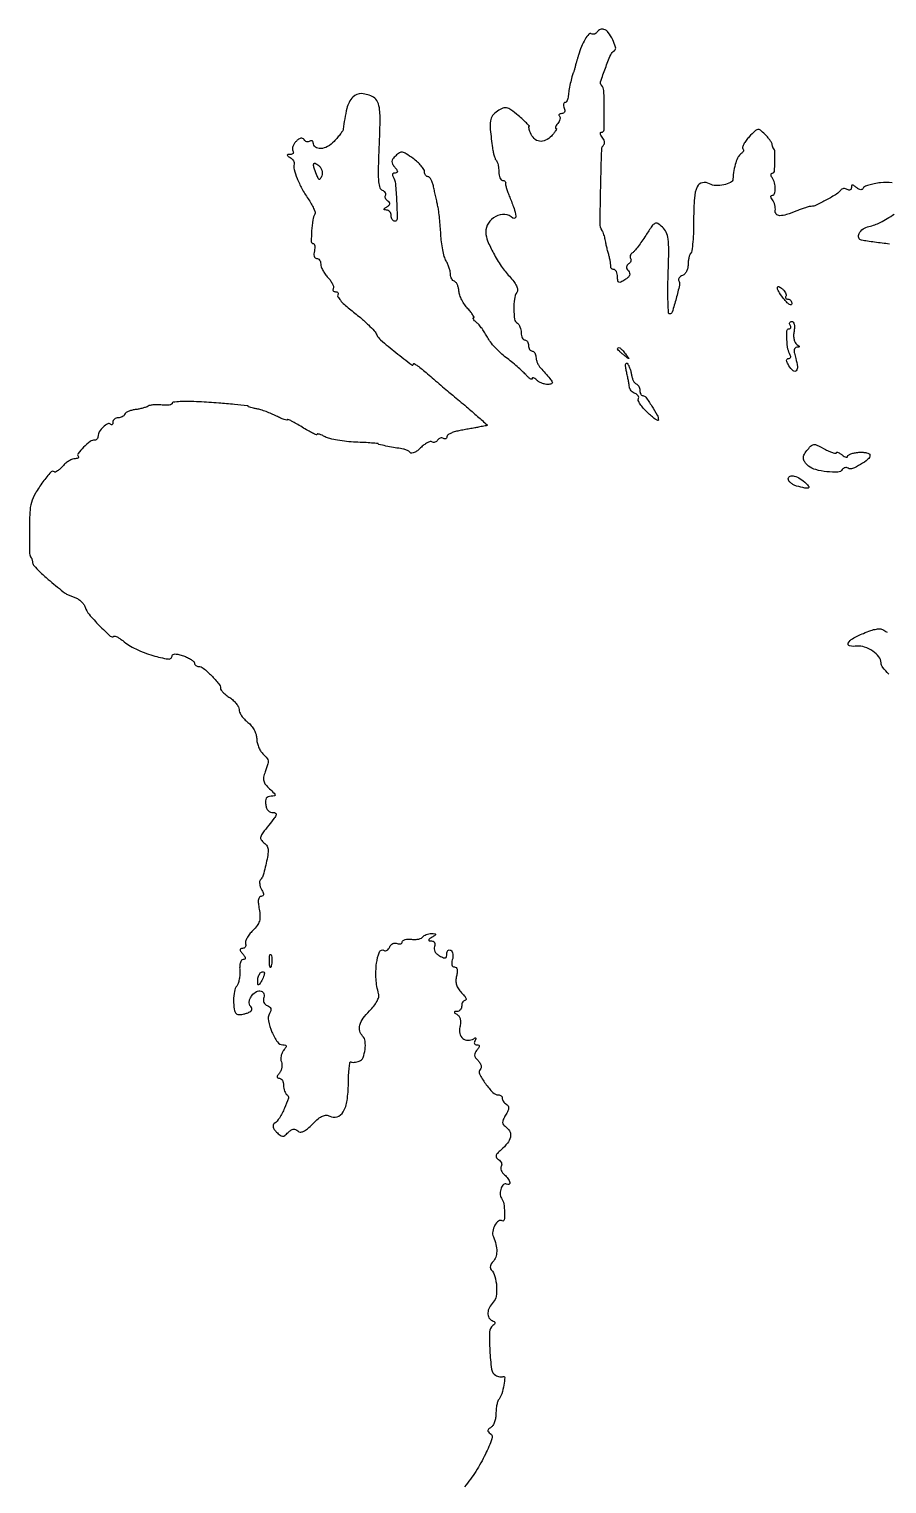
# Model space of a CAD drawing. Extents: x 0 to 508, y 1 to 785.
# Drawn here: x 34.4 to 265.6, y 392.6 to 784.8 of the extents above; entities that cross this region are included whole.
import ezdxf

# ---------------------------------------------------------------- set-up
doc = ezdxf.new("R2010")
doc.units = 0

msp = doc.modelspace()

# ---------------------------------------------------------------- linework, layer by layer
for points in [[(266.99065, 743.348519, 0.058422), (263.869238, 743.360592, 0.019717), (262.170396, 743.099888, 0.027596), (260.68146, 742.724649, 0.026736), (259.534113, 742.298651, 0.207792), (259.152754, 741.890986, -0.172912), (258.905462, 741.588139, -0.164355), (258.516523, 741.50206, -0.102242), (257.999868, 741.668565, -0.044324), (257.402754, 742.080707, 0.020499), (256.694887, 742.620768, 0.157037), (256.300482, 742.742432, 0.327901), (256.074555, 742.572094, 0.072895), (256, 742.063428, -0.108465), (255.913022, 741.667195, -0.182035), (255.673408, 741.430865, -0.161603), (255.312997, 741.395456, -0.082958), (254.888197, 741.569098, 0.080294), (254.415335, 741.765314, 0.085656), (253.915515, 741.796439, 0.092735), (253.466685, 741.660719, 0.116457), (253.138197, 741.378115, -0.096293), (252.014172, 740.330287, -0.014102), (249.312482, 738.746832, -0.013244), (246.524131, 737.311285, -0.112714), (245.160808, 737, 0.062137), (244.591557, 736.928983, 0.012482), (243.606005, 736.652834, 0.013008), (242.468441, 736.270586, 0.011824), (241.3151, 735.818157, -0.02078), (238.50941, 734.775126, -0.081929), (236.693222, 734.499009, -0.211789), (235.759042, 734.927475, -0.224939), (235.480867, 735.891778, 0.061449), (235.508414, 736.599146, 0.041726), (235.374111, 737.394772, 0.041844), (235.110553, 738.153649, 0.063563), (234.74913, 738.75, -0.036329), (234.393036, 739.271405, -0.124543), (234.281027, 739.662761, -0.252768), (234.400988, 739.902338, -0.154055), (234.710436, 740, 0.323471), (235.316476, 740.43789, 0.083547), (235.510929, 741.701426, 0.064504), (235.278555, 743.317185, 0.070594), (234.643643, 744.767581, -0.051522), (234.414994, 745.24017, -0.111928), (234.365111, 745.637977, -0.18641), (234.495147, 745.896027, -0.185958), (234.765039, 746, 0.388527), (235.244839, 746.439117, 0.01487), (235.39915, 749.062631, 0.018678), (235.377266, 751.686888, 0.165266), (234.960929, 752.75, -0.079724), (234.871403, 752.89877, -0.019699), (234.775242, 753.167857, -0.019654), (234.688356, 753.488623, -0.018553), (234.625, 753.821429, 0.101851), (234.466495, 754.250301, 0.019601), (233.998863, 754.939419, 0.020134), (233.379129, 755.712606, 0.017367), (232.669001, 756.473856, 0.029514), (231.487376, 757.52365, 0.212128), (230.765799, 757.707374, 0.15145), (230.005732, 757.321901, 0.013289), (228.47819, 755.759905, 0.025445), (227.621984, 754.736733, 0.039759), (227.005992, 753.768115, 0.047007), (226.676172, 752.972568, 0.277961), (226.780229, 752.553104, -0.160512), (226.936828, 752.242583, -0.128939), (226.896399, 751.868581, -0.099065), (226.654446, 751.484053, -0.064617), (226.246293, 751.152218, 0.136645), (225.494826, 750.338447, 0.04108), (224.84505, 748.766168, 0.035855), (224.348388, 746.719812, 0.025244), (224.07431, 744.366577, -0.269209), (223.447413, 743.433156, -0.063348), (221.595368, 742.805192, -0.059788), (219.440553, 742.630403, -0.118477), (217.799699, 743.092218, 0.180238), (215.84689, 743.394469, 0.239836), (214.465423, 742.291277, 0.089259), (213.697632, 739.260424, 0.017517), (213.5, 733.620909, -0.008268), (213.445549, 730.328075, -0.012062), (213.279687, 727.43118, -0.007616), (213.047855, 725.037403, -0.169802), (212.75, 724.417911, 0.105673), (212.460825, 723.97071, 0.03182), (212.220313, 723.192709, 0.030323), (212.055258, 722.262313, 0.028745), (212, 721.301949, -0.058547), (211.888734, 720.354988, -0.05921), (211.561062, 719.46343, -0.065182), (211.077562, 718.757707, -0.118942), (210.505744, 718.36383, 0.04957), (209.96565, 718.092555, 0.078928), (209.578519, 717.751606, 0.111161), (209.3993, 717.398616, 0.203221), (209.447551, 717.084864, -0.192849), (209.670208, 715.807341, -0.013222), (208.798716, 712.165907, -0.01085), (207.741515, 708.531147, -0.327523), (207.017642, 708, -0.398915), (206.72949, 708.273404, -0.004488), (206.602656, 711.184791, -0.010652), (206.556249, 714.684618, -0.006385), (206.642783, 718.841843, 0.004721), (206.795632, 725.172412, 0.034682), (206.630415, 728.193326, 0.077322), (206.105797, 730.029426, 0.100988), (205.073753, 731.433255, 0.045899), (203.845267, 732.355251, 0.260794), (203.058172, 732.388229, 0.126637), (202.259448, 731.687294, 0.008871), (200.61077, 729.175472, -0.010527), (199.564753, 727.593275, -0.012676), (198.513704, 726.153414, -0.011378), (197.576016, 724.990676, -0.079116), (197.024208, 724.514961, 0.080097), (196.660754, 724.20039, 0.09135), (196.434279, 723.800514, 0.10075), (196.378176, 723.378944, 0.121862), (196.5, 723, -0.122785), (196.621187, 722.620669, -0.100767), (196.56336, 722.198027, -0.091049), (196.334308, 721.796521, -0.079465), (195.967754, 721.480071, 0.093396), (195.567779, 721.114985, 0.153344), (195.416046, 720.686587, 0.12747), (195.525951, 720.18925, 0.055472), (195.900601, 719.619769, -0.103039), (196.227586, 719.002834, -0.165664), (196.200289, 718.414017, -0.11891), (195.787481, 717.825113, -0.041138), (194.949159, 717.200322, -0.020336), (193.842923, 716.570481, -0.219034), (193.3411, 716.547553, -0.272764), (193.065078, 716.908672, -0.030022), (193, 717.991526, 0.047818), (192.926319, 718.760198, 0.067812), (192.70625, 719.410011, 0.087986), (192.381897, 719.847953, 0.191749), (192, 720, -0.075823), (191.630234, 720.056398, -0.107546), (191.341936, 720.220312, -0.128198), (191.180359, 720.464505, -0.137064), (191.164038, 720.75, 0.082394), (191.186388, 721.188634, 0.013569), (191.067079, 722.03134, 0.014599), (190.868947, 723.024162, 0.012434), (190.603614, 724.058817, -0.005972), (190.310285, 725.144153, -0.005173), (190.028014, 726.289329, -0.005211), (189.793852, 727.332067, -0.015141), (189.661456, 728.058817, 0.026033), (189.533498, 728.683711, 0.018385), (189.327986, 729.370402, 0.018616), (189.082216, 730.013988, 0.036779), (188.831942, 730.5, -0.140578), (188.307338, 732.397458, -0.002949), (188.459981, 742.25404, -0.002351), (188.721024, 752.258427, -0.190922), (189.327285, 753.660619, 0.172478), (189.494219, 754.011737, 0.082136), (189.462966, 754.517684, 0.066362), (189.246499, 755.096062, 0.05056), (188.868879, 755.657991, -0.040484), (188.507098, 756.173642, -0.102071), (188.360315, 756.605785, -0.211487), (188.443415, 756.881408, -0.218672), (188.701612, 757, 0.406404), (189.357549, 757.638629, 0.007404), (189.421094, 762.964701, 0.009656), (189.304671, 768.21056, 0.188148), (188.665158, 769.668175, -0.2823), (188.440381, 770.606515, -0.009909), (189.721279, 774.286179, -0.013581), (191.144415, 777.829056, -0.140905), (192.133313, 779.029455, 0.323369), (192.457349, 779.935263, 0.043491), (191.684084, 781.935489, 0.044371), (190.50865, 783.876535, 0.156062), (189.341641, 784.723818, 0.093538), (188.849314, 784.789095, 0.076789), (188.329457, 784.679385, 0.076018), (187.862217, 784.41618, 0.088346), (187.522542, 784.036475, -0.08596), (187.199528, 783.671932, -0.093876), (186.781893, 783.450767, -0.100311), (186.335579, 783.406047, -0.11386), (185.929029, 783.543862, 0.36966), (185.241257, 783.436686, 0.042125), (184.248679, 782.057593, 0.037933), (183.249237, 780.059558, 0.029126), (182.458794, 777.75, -0.003069), (182.36149, 777.408601, -0.001785), (182.240731, 777, -0.001784), (182.116808, 776.591448, -0.003014), (182.00965, 776.25, 0.007861), (181.901027, 775.891764, 0.003718), (181.771655, 775.426562, 0.003684), (181.643452, 774.937643, 0.005198), (181.536965, 774.5, -0.009304), (181.43123, 774.080476, -0.008192), (181.30566, 773.646875, -0.008258), (181.179526, 773.259501, -0.024479), (181.075803, 773, 0.043197), (180.700285, 771.947998, 0.010078), (180.261024, 770.124316, 0.010924), (179.885596, 768.217087, 0.024365), (179.70305, 766.75, -0.040781), (179.597281, 766.080065, -0.057698), (179.388508, 765.514063, -0.073374), (179.1156, 765.127823, -0.205102), (178.817099, 765, 0.240695), (178.577739, 764.877688, 0.127534), (178.453438, 764.559375, 0.078856), (178.47224, 764.074944, 0.042583), (178.638374, 763.5, -0.07271), (178.769945, 762.915043, -0.128612), (178.682075, 762.431445, -0.158048), (178.389338, 762.116623, -0.127746), (177.940322, 762, 0.051431), (177.496526, 761.954229, 0.154481), (177.234088, 761.806715, 0.259457), (177.180393, 761.591462, 0.131282), (177.324657, 761.342009, -0.171918), (177.492554, 760.989854, -0.082297), (177.462194, 760.483088, -0.066538), (177.246292, 759.904134, -0.050768), (176.868879, 759.342009, 0.027746), (176.487151, 758.826351, 0.06425), (176.276566, 758.394215, 0.143176), (176.265325, 758.118196, 0.344504), (176.41651, 758, -0.504934), (176.52825, 757.848542, -0.06126), (176.329022, 757.404704, -0.034984), (175.868609, 756.751848, -0.016466), (175.189902, 755.973461, -0.093449), (173.606032, 754.807894, -0.150455), (171.962253, 754.560492, -0.158653), (170.52519, 755.279596, -0.106839), (169.51277, 756.827319, -0.017392), (169.289377, 757.476069, -0.028677), (169.151849, 758.039258, -0.028552), (169.097315, 758.47298, -0.342218), (169.185451, 758.604199, 0.556356), (169.214948, 758.727135, 0.005643), (168.447788, 759.485419, 0.010991), (167.463447, 760.395672, 0.006206), (166.23255, 761.457775, 0.014471), (164.22252, 763.052082, 0.105787), (163.112222, 763.562412, 0.157517), (162.09587, 763.468214, 0.043817), (160.668406, 762.702301, 0.083227), (159.331409, 761.466438, 0.13117), (158.729614, 760.034143, 0.060652), (158.693624, 757.750533, 0.007323), (159.296997, 752.7484, 0.018709), (159.488582, 751.646217, 0.021355), (159.755699, 750.609719, 0.021099), (160.054229, 749.757988, 0.101873), (160.334933, 749.331733, -0.11253), (160.591797, 748.923194, -0.029732), (160.804637, 748.176613, -0.028619), (160.951052, 747.275359, -0.025963), (161, 746.333333, 0.040942), (161.073276, 745.439952, 0.060377), (161.29375, 744.685417, 0.079389), (161.617456, 744.172906, 0.215499), (162, 744, -0.075785), (162.369958, 743.943601, -0.1072), (162.658815, 743.779688, -0.127727), (162.821248, 743.535501, -0.137095), (162.838518, 743.25, 0.110338), (162.842015, 742.79691, 0.013769), (163.091742, 741.839062, 0.015675), (163.460369, 740.703644, 0.0124), (163.927318, 739.5, -0.014004), (165.093989, 736.463863, -0.047624), (165.604883, 734.408986, -0.27375), (165.351209, 733.78459, -0.375229), (164.776591, 733.823409, 0.178528), (162.650646, 734.803727, 0.141693), (160.156042, 734.290815, 0.13146), (158.187697, 732.472803, 0.147903), (157.502437, 729.996613, 0.09171), (157.984746, 727.695446, 0.025616), (159.560761, 724.354128, 0.026364), (161.636686, 720.927339, 0.038513), (163.839086, 718.172259, -0.024814), (165.027608, 716.766175, -0.05459), (165.753974, 715.562758, -0.079338), (166.034494, 714.570943, -0.172294), (165.861038, 713.809396, 0.108155), (165.205353, 712.01153, 0.037758), (165.042717, 709.246839, 0.034583), (165.270667, 706.598496, 0.218957), (166, 705.5, -0.111412), (166.383556, 705.123976, -0.050262), (166.70625, 704.49335, -0.046318), (166.925923, 703.729296, -0.046881), (167, 702.940983, 0.049547), (167.073784, 702.198222, 0.069539), (167.29375, 701.570164, 0.089706), (167.618213, 701.147465, 0.186414), (168, 701, -0.148195), (168.381354, 700.884432, -0.098894), (168.70625, 700.559375, -0.082425), (168.925306, 700.073457, -0.064853), (169, 699.5, 0.064853), (169.074694, 698.926543, 0.082425), (169.29375, 698.440625, 0.098894), (169.618646, 698.115568, 0.148195), (170, 698, -0.154765), (170.381386, 697.879052, -0.09778), (170.70625, 697.538393, -0.080164), (170.925485, 697.02945, -0.061768), (171, 696.428571, 0.063907), (171.090217, 695.725606, 0.03593), (171.367188, 694.909301, 0.035229), (171.771452, 694.112203, 0.047846), (172.25, 693.463275, -0.003619), (174.777621, 690.603361, -0.074452), (175.394371, 689.636745, -0.431257), (175.202243, 689.175931, -0.090613), (174.239427, 689, -0.055354), (173.447203, 689.087975, -0.038728), (172.587832, 689.3525, -0.039128), (171.793604, 689.740319, -0.063319), (171.2, 690.2, 0.033874), (170.738352, 690.603003, 0.09238), (170.3525, 690.796928, 0.225665), (170.110037, 690.757199, 0.245906), (170, 690.54699, -0.435911), (169.843122, 690.40124, -0.12267), (169.485938, 690.518668, -0.049335), (168.922908, 690.955943, -0.020403), (168.25, 691.648418, 0.022608), (167.33395, 692.582832, 0.008375), (165.964847, 693.816383, 0.00828), (164.423995, 695.114362, 0.009886), (162.928202, 696.284195, -0.025893), (161.455987, 697.513495, -0.020205), (159.986086, 698.990766, -0.020616), (158.726848, 700.481948, -0.045929), (157.928202, 701.732767, 0.021466), (157.271401, 702.88155, 0.01784), (156.478909, 704.044971, 0.018208), (155.675298, 705.059168, 0.045587), (155, 705.718197, -0.022755), (154.471398, 706.188969, -0.057479), (154.146911, 706.58789, -0.15337), (154.077954, 706.843332, -0.389255), (154.202251, 706.968197, 0.512235), (154.318638, 707.146321, 0.04804), (154.042392, 707.698304, 0.031457), (153.479617, 708.481765, 0.015402), (152.67191, 709.409007, -0.038318), (151.804432, 710.502136, -0.030958), (151.043669, 711.793684, -0.031942), (150.489625, 713.080531, -0.066977), (150.264091, 714.144196, 0.040504), (150.119914, 715.060013, 0.047729), (149.833536, 715.88933, 0.054361), (149.457871, 716.521039, 0.152141), (149.044433, 716.818522, -0.113433), (148.645061, 717.06209, -0.069802), (148.306802, 717.499857, -0.064289), (148.078002, 718.056336, -0.065515), (148, 718.649075, 0.05714), (147.917412, 719.369402, 0.022168), (147.646689, 720.337651, 0.021601), (147.257657, 721.370698, 0.025002), (146.797239, 722.315741, -0.058131), (146.318231, 723.490363, -0.018611), (145.880678, 725.327124, -0.018289), (145.541891, 727.425518, -0.019461), (145.366014, 729.5, 0.007634), (145.238049, 731.597631, 0.00687), (145.042539, 733.765625, 0.006901), (144.813659, 735.704934, 0.021503), (144.585644, 737, -0.000317), (144.331399, 738.155141, -0.000173), (144.020689, 739.573437, -0.000172), (143.705821, 741.015472, -0.000273), (143.437413, 742.25, 0.030085), (143.141766, 743.303119, 0.042581), (142.745849, 744.192188, 0.049721), (142.31518, 744.817094, 0.220475), (141.920545, 745, -0.14117), (141.569505, 745.101128, -0.099824), (141.27041, 745.385383, -0.084844), (141.068947, 745.810489, -0.068426), (141, 746.311942, 0.146828), (140.80416, 746.964468, 0.031906), (140.087616, 747.913055, 0.030672), (139.083031, 748.944822, 0.025201), (137.894012, 749.920239, 0.01436), (136.03752, 751.212036, 0.105949), (135.036382, 751.598143, 0.178639), (134.213709, 751.434316, 0.058888), (133.229915, 750.658486, 0.03713), (132.471989, 749.778782, 0.138322), (132.215622, 749.101891, 0.149907), (132.360604, 748.423182, 0.046201), (132.958347, 747.550188, -0.021324), (133.52996, 746.798397, -0.135765), (133.687254, 746.350259, -0.319962), (133.529867, 746.094505, -0.100286), (133.063428, 746, 0.079171), (132.652283, 745.934488, 0.157207), (132.38805, 745.742685, 0.18471), (132.310415, 745.457455, 0.113994), (132.423342, 745.124035, -0.113215), (133.116829, 743.08681, -0.014296), (133.462977, 738.420392, -0.00886), (133.595939, 733.627398, -0.41715), (132.974793, 733, -0.15178), (132.603037, 733.115511, -0.098314), (132.286346, 733.440625, -0.08119), (132.072715, 733.926483, -0.063141), (132, 734.5, 0.081749), (131.905509, 735.07407, 0.09112), (131.632812, 735.563873, 0.099323), (131.226808, 735.894248, 0.118755), (130.75, 736.015313, -0.036027), (130.203613, 736.061467, -0.404034), (130.084092, 736.219823, -0.207783), (130.225857, 736.46114, -0.016284), (130.856763, 736.890313, 0.043884), (131.427154, 737.326175, 0.171994), (131.632491, 737.711202, 0.220943), (131.525237, 738.076448, 0.074313), (131.090451, 738.444098, -0.071898), (130.699614, 738.771378, -0.086997), (130.447259, 739.176977, -0.100405), (130.369806, 739.595782, -0.134886), (130.477945, 739.964314, 0.155309), (130.566822, 740.319158, 0.122894), (130.446538, 740.698181, 0.097109), (130.126248, 741.045126, 0.066424), (129.654059, 741.302508, -0.23004), (129.018422, 741.981847, -0.049729), (128.688708, 743.603484, -0.029144), (128.574671, 746.257629, -0.007028), (128.704005, 750.657293, 0.003671), (129.011937, 759.18342, 0.03069), (128.886198, 763.03871, 0.077697), (128.342811, 765.175279, 0.163245), (127.216674, 766.439324, 0.113209), (124.070845, 767.391588, 0.224511), (121.697831, 766.462389, 0.130427), (120.046823, 763.414882, 0.03279), (119.07431, 757.801522, -0.123155), (118.927366, 757.400295, -0.012044), (118.323081, 756.55426, -0.014668), (117.537718, 755.57036, -0.011106), (116.621283, 754.536366, -0.077273), (114.854868, 753.139365, -0.112754), (112.960935, 752.573472, -0.181827), (111.579795, 752.991544, -0.233389), (111, 754.166006, 0.114288), (110.926585, 754.482993, 0.184838), (110.726548, 754.669373, 0.156976), (110.424959, 754.69146, 0.078981), (110.069098, 754.542705, -0.109207), (109.665434, 754.401718, -0.099798), (109.225747, 754.437174, -0.095259), (108.81768, 754.644123, -0.089722), (108.505341, 754.991359, 0.156204), (108.133281, 755.309423, 0.155484), (107.644916, 755.352961, 0.10014), (107.04853, 755.087204, 0.041671), (106.372484, 754.515342, 0.051286), (105.844918, 753.866823, 0.061056), (105.49605, 753.159963, 0.071717), (105.367626, 752.50396, 0.152083), (105.495259, 752.007671, -0.108845), (105.630032, 751.622682, -0.179588), (105.55057, 751.291505, -0.159981), (105.262188, 751.066465, -0.083613), (104.809017, 750.984687, 0.01871), (104.130027, 750.951313, 0.386962), (104.002546, 750.813324, 0.246848), (104.110477, 750.604284, 0.01123), (104.802786, 750.143046, -0.05474), (105.282367, 749.759482, -0.060503), (105.649174, 749.292622, -0.068871), (105.854551, 748.816934, -0.135712), (105.854661, 748.408359, 0.13361), (105.849013, 746.944604, 0.029969), (106.644948, 744.556456, 0.029015), (107.932176, 741.819662, 0.024434), (109.596965, 739.08295, -0.017603), (110.451054, 737.721169, -0.025405), (111.100015, 736.456686, -0.023339), (111.515668, 735.405974, -0.224566), (111.463466, 734.940887, 0.100389), (110.871321, 733.335993, 0.022268), (110.551668, 730.410446, 0.015524), (110.454789, 727.498455, 0.414861), (110.952143, 727, -0.254782), (111.239062, 726.843647, -0.101768), (111.406319, 726.4125, -0.067081), (111.427819, 725.766422, -0.03879), (111.289749, 725, 0.049804), (111.167727, 724.225436, 0.086529), (111.242791, 723.580679, 0.126717), (111.496045, 723.158779, 0.197013), (111.883369, 723, -0.136935), (112.309184, 722.881153, -0.100243), (112.67199, 722.547092, -0.086297), (112.916222, 722.047421, -0.070735), (113, 721.458187, 0.09065), (113.134913, 720.720161, 0.033055), (113.577342, 719.749577, 0.031464), (114.213266, 718.727765, 0.032618), (114.96542, 717.806743, -0.031337), (115.67955, 716.936833, -0.042883), (116.199444, 716.067553, -0.049664), (116.476894, 715.316908, -0.20489), (116.406403, 714.848556, 0.11041), (116.294408, 714.525436, 0.183037), (116.364442, 714.249263, 0.160045), (116.612117, 714.063708, 0.081576), (117, 714, -0.081508), (117.387916, 713.93634, -0.159968), (117.635658, 713.750898, -0.183085), (117.705787, 713.474899, -0.110507), (117.593936, 713.151992, 0.289306), (117.598718, 712.656964, 0.031767), (118.305424, 711.700626, 0.031003), (119.378872, 710.575514, 0.019865), (120.751991, 709.401992, -0.007681), (123.691639, 707.011078, -0.016104), (125.886219, 705.045592, -0.01896), (127.428879, 703.455607, -0.083809), (128.125, 702.357881, 0.119158), (129.12788, 700.997101, 0.006522), (133.268304, 697.611533, 0.004532), (137.543486, 694.270705, 0.621758), (138, 694.4959, -0.576831), (138.197701, 694.610248, -0.020182), (139.122402, 694.027414, -0.01966), (140.354377, 693.10618, -0.010212), (141.820942, 691.866362, 0.002049), (143.497852, 690.401115, 0.001478), (145.379893, 688.779893, 0.001492), (147.178436, 687.249115, 0.003239), (148.570942, 686.086465, -0.003262), (152.274424, 682.994018, -0.005686), (155.299001, 680.37519, -0.0016), (157.831108, 678.117373, -0.595271), (157.784796, 677.923489, -0.016864), (157.591209, 677.878421, -0.000983), (156.996159, 677.762105, -0.00149), (156.28684, 677.627092, -0.001096), (155.5, 677.481538, 0.000317), (154.508631, 677.299746, 0.000122), (153.132812, 677.046209, 0.000121), (151.640831, 676.770515, 0.000149), (150.25, 676.512736, 0.02839), (149.005223, 676.207691, 0.041174), (147.954688, 675.788836, 0.047858), (147.212869, 675.326501, 0.233567), (147, 674.89567, -0.104928), (146.927542, 674.554196, -0.180035), (146.726548, 674.348744, -0.164464), (146.424658, 674.314148, -0.085625), (146.069098, 674.457295, 0.110145), (145.665018, 674.597587, 0.099917), (145.224179, 674.560288, 0.094986), (144.814355, 674.350569, 0.088941), (144.5, 674, -0.085311), (144.188519, 673.64756, -0.093619), (143.786536, 673.43309, -0.100382), (143.357573, 673.388611, -0.114699), (142.967376, 673.520163, 0.210989), (142.477666, 673.588023, 0.051428), (141.7028, 673.277681, 0.043868), (140.808892, 672.702956, 0.031592), (139.918441, 671.918441, -0.033223), (139.047026, 671.155728, -0.055062), (138.211179, 670.651804, -0.077546), (137.5324, 670.458274, -0.27258), (137.131966, 670.631966, 0.09948), (136.750834, 670.982208, 0.036812), (136.09814, 671.314815, 0.034699), (135.311972, 671.582631, 0.035191), (134.5, 671.737616, -0.012816), (132.596957, 672.013338, -0.010478), (130.577434, 672.402714, -0.003325), (128.657181, 672.828237, -0.349824), (128.5, 673.025401, 0.392905), (128.431403, 673.09922, 0.000811), (126.727599, 673.22155, 0.00449), (124.779879, 673.340652, 0.002698), (122.466293, 673.448771, -0.016218), (119.993773, 673.631414, -0.016528), (117.553952, 673.973297, -0.016529), (115.458657, 674.409666, -0.063338), (114.216293, 674.884243, 0.01815), (113.365819, 675.300432, 0.034601), (112.651036, 675.561048, 0.047455), (112.145936, 675.655895, 0.441058), (112, 675.522639, -0.539079), (111.831966, 675.412078, -0.013057), (110.825, 675.877551, -0.016793), (109.534677, 676.570264, -0.009205), (108, 677.5, 0.009045), (106.465337, 678.4304, 0.016477), (105.175, 679.125241, 0.012583), (104.165572, 679.595355, 0.540307), (104, 679.486864, -0.479312), (103.840786, 679.358935, -0.026438), (103.134389, 679.554368, -0.02505), (102.183846, 679.926183, -0.013575), (101.053238, 680.47247, 0.017263), (99.756481, 681.087284, 0.013086), (98.295511, 681.674265, 0.013275), (96.893828, 682.153307, 0.029817), (95.803238, 682.42384, -0.007365), (94.92023, 682.601242, -0.011966), (94.176576, 682.780807, -0.005691), (93.565454, 682.951416, -0.333381), (93.5, 683.038672, 0.384143), (93.283584, 683.278792, 0.001888), (89.756079, 683.632616, 0.006587), (85.524751, 683.984708, 0.003449), (80.25, 684.317183, 0.010245), (77.470129, 684.416081, 0.017101), (75.129688, 684.371311, 0.01121), (73.272022, 684.230334, 0.385746), (73, 683.930207, -0.299906), (72.812593, 683.645867, -0.057984), (72.192188, 683.461084, -0.044612), (71.304004, 683.385878, -0.027023), (70.25, 683.447846, 0.023257), (69.123845, 683.522566, 0.024429), (68.014062, 683.490262, 0.025028), (67.064934, 683.368112, 0.09164), (66.5, 683.154947, -0.054328), (65.950606, 682.899632, -0.015955), (65.059375, 682.629234, -0.015821), (64.030468, 682.38721, -0.016374), (63, 682.213885, 0.032581), (62.018588, 682.015928, 0.039714), (61.136458, 681.700347, 0.043961), (60.462885, 681.322859, 0.159036), (60.166667, 680.938564, -0.117293), (59.934116, 680.579539, -0.067657), (59.515104, 680.275703, -0.061697), (58.983195, 680.06998, -0.061529), (58.416667, 680, 0.080927), (57.875566, 679.911843, 0.091736), (57.416146, 679.657292, 0.100718), (57.108975, 679.278304, 0.120669), (57, 678.833333, -0.053143), (56.956815, 678.428169, -0.159886), (56.818155, 678.19122, -0.258189), (56.615847, 678.146212, -0.125392), (56.380952, 678.285714, 0.33284), (55.610613, 678.396461, 0.065168), (54.40594, 677.518152, 0.059313), (53.343794, 676.236915, 0.144414), (53, 675.071429, -0.077535), (52.936144, 674.662119, -0.090096), (52.751197, 674.314732, -0.100778), (52.476029, 674.082499, -0.125682), (52.15301, 674, 0.160204), (50.900206, 673.588019, 0.034203), (49.129503, 672.085052, 0.031836), (47.639829, 670.437019, 0.381182), (47.684855, 669.648479, -0.180781), (47.796276, 669.404047, -0.254409), (47.698787, 669.190491, -0.120196), (47.358564, 669.044615, -0.041476), (46.821654, 669, 0.097773), (46.114234, 668.860331, 0.038201), (45.220721, 668.410699, 0.035981), (44.300772, 667.761527, 0.037214), (43.494452, 666.993869, -0.022209), (42.76601, 666.257482, -0.036239), (42.079851, 665.709427, -0.041835), (41.514951, 665.387562, -0.314734), (41.228247, 665.43842, 0.43372), (40.335678, 665.408893, 0.019238), (38.166231, 662.730456, 0.026802), (36.129215, 659.679716, 0.064046), (35.052821, 657.184176, 0.060338), (34.625496, 654.515345, 0.0091), (34.516802, 649.092055, 0.00486), (34.56143, 643.429187, 0.180535), (35.025348, 642.25, -0.09854), (35.120064, 642.090401, -0.01882), (35.220727, 641.766726, -0.019407), (35.310656, 641.373946, -0.016781), (35.375, 640.955877, 0.155279), (35.762833, 640.104049, 0.018426), (37.22997, 638.597647, 0.014332), (39.606653, 636.457441, 0.003664), (43.576812, 633.133036, 0.042027), (44.137093, 632.744962, 0.016892), (44.960658, 632.307813, 0.016575), (45.884268, 631.894184, 0.020147), (46.775659, 631.571203, -0.064676), (47.632726, 631.171367, -0.048617), (48.45369, 630.530477, -0.049457), (49.11865, 629.759926, -0.076602), (49.508225, 628.974084, 0.100106), (50.581135, 627.041843, 0.018728), (53.338038, 624.045932, 0.01202), (56.311525, 621.18888, 0.356344), (57.285177, 621.133554, -0.240285), (57.59356, 621.182132, -0.036807), (58.186629, 620.939062, -0.034336), (58.897672, 620.521307, -0.023515), (59.645012, 619.95687, 0.062843), (63.16691, 617.70758, 0.037578), (67.809693, 615.918979, 0.037101), (71.92673, 615.005101, 0.457128), (73, 615.933718, -0.305915), (73.216689, 616.254739, -0.10315), (73.801139, 616.359719, -0.055349), (74.741811, 616.228662, -0.021607), (76, 615.850155, -0.025101), (77.148936, 615.383752, -0.035037), (78.11875, 614.846541, -0.037743), (78.813953, 614.316561, -0.214187), (79, 613.902175, 0.125037), (79.087409, 613.558107, 0.100781), (79.333503, 613.265014, 0.09031), (79.701618, 613.068036, 0.077958), (80.135329, 613, -0.178861), (81.365238, 612.545494, -0.020885), (83.545535, 610.515468, -0.021012), (85.548269, 608.310148, -0.175591), (86, 607.063488, 0.171135), (86.14847, 606.642411, 0.028296), (86.734375, 605.99367, 0.028271), (87.542715, 605.280193, 0.021648), (88.5, 604.591957, -0.040461), (89.456533, 603.848179, -0.042271), (90.265625, 602.970061, -0.046082), (90.824671, 602.093865, -0.119519), (91, 601.370867, 0.110249), (91.164778, 600.632654, 0.040902), (91.697656, 599.704078, 0.038074), (92.46622, 598.751424, 0.037347), (93.375, 597.919665, -0.053916), (94.306648, 597.008572, -0.04707), (95.070906, 595.878786, -0.048963), (95.580322, 594.683366, -0.076395), (95.75, 593.579316, 0.055711), (95.869103, 592.513691, 0.038763), (96.227344, 591.356, 0.039126), (96.752535, 590.284672, 0.06293), (97.375, 589.482143, -0.016162), (98.570324, 588.206941, -0.148112), (98.881129, 587.523251, -0.116149), (98.80095, 586.713345, -0.008346), (98.029214, 584.576838, 0.042881), (97.628664, 583.171249, 0.112117), (97.66144, 582.127819, 0.105981), (98.145294, 581.165483, 0.035946), (99.217775, 580.011738, -0.00833), (100.451466, 578.823381, -0.14873), (100.708965, 578.34312, -0.425311), (100.520429, 578.07187, -0.039802), (99.61901, 578, 0.085418), (98.835579, 577.865178, 0.166834), (98.345279, 577.475563, 0.13231), (98.129458, 576.7915, 0.045986), (98.180933, 575.75, 0.05977), (98.429903, 574.816681, 0.097615), (98.87365, 574.131482, 0.114371), (99.486835, 573.735214, 0.106426), (100.22871, 573.63526, -0.16303), (100.864012, 573.476359, -0.34841), (101.018769, 573.027441, -0.078591), (100.509336, 572.084649, -0.009279), (99.023528, 570.212376, 0.010895), (97.371569, 568.116861, 0.093089), (96.84298, 567.050384, 0.213365), (96.958206, 566.266319, 0.093542), (97.691763, 565.483438, -0.101497), (98.542563, 564.546256, -0.134945), (98.844311, 563.441155, -0.052201), (98.650808, 561.622917, -0.005024), (97.677676, 557.278944, -0.033442), (97.519621, 556.76304, -0.025533), (97.281367, 556.222573, -0.026098), (97.0046, 555.737433, -0.053746), (96.730795, 555.397461, 0.172835), (96.547834, 555.011945, 0.058642), (96.558118, 554.382158, 0.049967), (96.73633, 553.632284, 0.039575), (97.070368, 552.868517, -0.02644), (97.479282, 551.996604, -0.116496), (97.565616, 551.439389, -0.242665), (97.370083, 551.123562, -0.135906), (96.923893, 551, 0.244192), (96.473147, 550.765904, 0.11717), (96.224916, 550.143509, 0.061902), (96.201156, 549.091417, 0.021098), (96.419684, 547.576429, -0.034099), (96.6386, 545.718307, -0.084508), (96.475718, 544.361902, -0.086942), (95.877337, 543.158914, -0.037612), (94.707111, 541.79802, 0.032125), (93.835705, 540.806818, 0.039589), (93.163621, 539.776073, 0.043855), (92.759976, 538.849942, 0.162691), (92.75947, 538.221591, -0.09393), (92.822512, 537.755496, -0.132293), (92.692855, 537.358842, -0.139563), (92.388683, 537.095021, -0.109723), (91.960889, 537, 0.077867), (91.445542, 536.919253, 0.333061), (91.276468, 536.680888, 0.148613), (91.416171, 536.260917, 0.019133), (92, 535.5, -0.023705), (92.530582, 534.795235, -0.132517), (92.684304, 534.352833, -0.307983), (92.535862, 534.097502, -0.112131), (92.10656, 534, 0.236949), (91.681144, 533.786404, 0.083654), (91.361188, 533.161553, 0.059722), (91.184531, 532.228002, 0.035957), (91.189233, 531.099614, -0.035039), (91.196491, 529.890148, -0.03209), (91.037235, 528.654768, -0.033615), (90.749203, 527.57015, -0.083656), (90.361449, 526.849614, 0.125441), (89.733075, 525.407959, 0.037346), (89.523209, 522.996348, 0.03613), (89.666162, 520.619877, 0.164739), (90.270901, 519.395766, 0.165527), (90.63413, 519.217016, 0.041292), (91.304483, 519.185686, 0.037687), (92.120197, 519.276748, 0.030214), (92.977289, 519.492792, 0.038223), (93.900065, 519.865369, 0.138353), (94.365317, 520.286033, 0.213203), (94.434048, 520.771624, 0.103673), (94.135334, 521.336933, -0.103977), (93.804628, 521.963696, -0.101321), (93.750087, 522.676636, -0.081929), (93.987577, 523.475125, -0.044726), (94.516149, 524.352973, -0.115209), (95.670716, 525.345391, -0.190598), (96.931806, 525.476934, -0.258474), (97.681635, 524.737197, -0.16464), (97.631316, 523.481608, 0.112621), (97.553197, 522.935606, 0.100193), (97.712978, 522.383912, 0.094252), (98.087025, 521.911369, 0.086935), (98.618507, 521.592898, -0.07764), (99.235981, 521.238227, -0.157639), (99.540397, 520.775355, -0.139687), (99.535317, 520.180153, -0.056082), (99.216822, 519.422956, 0.179898), (98.911381, 517.45809, 0.050928), (99.852092, 514.454712, 0.050839), (101.337565, 511.779583, 0.245329), (102.83079, 511, -0.047677), (103.505474, 510.935519, -0.325832), (103.720075, 510.705282, -0.186387), (103.618507, 510.304586, -0.018984), (103.010569, 509.512735, 0.070419), (102.58516, 508.822161, 0.055137), (102.323637, 507.980756, 0.056256), (102.255928, 507.123234, 0.083395), (102.405377, 506.385987, -0.077802), (102.561595, 505.657053, -0.055983), (102.514913, 504.824709, -0.055793), (102.28412, 504.020122, -0.07562), (101.894808, 503.373252, 0.022855), (101.391039, 502.706462, 0.148261), (101.265283, 502.309705, 0.318054), (101.423041, 502.08074, 0.088131), (101.877555, 502, -0.168775), (102.305781, 501.851214, -0.094706), (102.670282, 501.429836, -0.07539), (102.916754, 500.801479, -0.055886), (103, 500.059017, 0.04423), (103.069631, 499.27341, 0.045068), (103.27632, 498.517422, 0.049165), (103.579664, 497.897714, 0.116463), (103.940665, 497.536671, -0.344845), (104.2865, 496.598211, -0.026694), (103.26587, 493.922874, -0.032457), (101.871387, 491.262021, -0.101025), (100.5, 489.78692, 0.164959), (100.203745, 489.374888, 0.138915), (100.192766, 488.835041, 0.091346), (100.497104, 488.185074, 0.041313), (101.107143, 487.464735, 0.027976), (102.067553, 486.605937, 0.161744), (102.697698, 486.373805, 0.173049), (103.31756, 486.572679, 0.03307), (104.221429, 487.364286, -0.042359), (104.978508, 488.002912, -0.112947), (105.627804, 488.270661, -0.146827), (106.221652, 488.195807, -0.092371), (106.802747, 487.797253, 0.186451), (107.476856, 487.498855, 0.122373), (108.31956, 487.665713, 0.066517), (109.407627, 488.365972, 0.020181), (110.852977, 489.69913, -0.022121), (112.354533, 491.073393, -0.067624), (113.520445, 491.807432, -0.107487), (114.508317, 492.020774, -0.127878), (115.428453, 491.780102, 0.21171), (117.420894, 491.594375, 0.183172), (119.056504, 492.935082, 0.093967), (120.122195, 496.001793, 0.035519), (120.468435, 500.545339, -0.009955), (120.527596, 502.915151, -0.018193), (120.684532, 504.842375, -0.015031), (120.898003, 506.27721, -0.526924), (121.159758, 506.395088, 0.122081), (121.521434, 506.281696, 0.03835), (122.092846, 506.290731, 0.035724), (122.752537, 506.399825, 0.032787), (123.409758, 506.603744, 0.209561), (124.404667, 507.587087, 0.061702), (124.957938, 509.71082, 0.061012), (124.979826, 511.959612, 0.169922), (124.304389, 513.362278, -0.137753), (123.541534, 514.720924, -0.126085), (123.562453, 516.3285, -0.090451), (124.430633, 518.152379, -0.043046), (126.132651, 520.12967, 0.029522), (127.334946, 521.452415, 0.046871), (128.179454, 522.727371, 0.058033), (128.628734, 523.867347, 0.136343), (128.618274, 524.774552, -0.054841), (127.924955, 528.742786, -0.046998), (128.054473, 532.983892, -0.062965), (128.835046, 536.038033, -0.467238), (130.079059, 536.451139, 0.154209), (130.480389, 536.349702, 0.123033), (130.908561, 536.48369, 0.097557), (131.299967, 536.842958, 0.066919), (131.589822, 537.373476, -0.093374), (131.917467, 537.904756, -0.096433), (132.412722, 538.273265, -0.099159), (132.997935, 538.422544, -0.105007), (133.582759, 538.329869, 0.059664), (134.125259, 538.19295, 0.105334), (134.583685, 538.230561, 0.149798), (134.884691, 538.431725, 0.172757), (135, 538.755498, -0.248517), (135.185617, 539.105882, -0.081347), (135.733111, 539.359715, -0.058661), (136.539644, 539.48541, -0.036704), (137.495697, 539.451015, 0.035788), (138.492337, 539.413335, 0.042953), (139.423758, 539.525277, 0.048225), (140.166768, 539.756615, 0.155999), (140.554714, 540.088529, -0.108618), (140.892465, 540.436871, -0.051563), (141.449285, 540.727757, -0.047683), (142.120401, 540.922983, -0.049251), (142.809017, 540.984687, -0.012098), (143.761472, 540.953006, -0.343021), (143.935744, 540.800669, -0.295079), (143.842749, 540.569384, -0.010223), (143, 540, 0.013431), (142.259836, 539.49298, 0.20248), (142.101805, 539.231592, 0.4159), (142.228817, 539.062437, 0.031807), (142.856989, 539.015313, -0.112369), (143.349069, 538.897454, -0.158462), (143.669499, 538.584752, -0.137086), (143.772289, 538.104425, -0.076336), (143.644227, 537.515254, 0.121376), (143.56031, 536.846542, 0.096726), (143.782496, 536.151929, 0.082942), (144.292532, 535.505422, 0.061565), (145.037238, 534.980071, 0.024029), (146.062161, 534.493359, 0.167943), (146.606931, 534.459257, 0.270497), (146.907358, 534.76773, 0.061034), (147, 535.523833, -0.067546), (147.076413, 536.086894, -0.141077), (147.305699, 536.460805, -0.190753), (147.645463, 536.590029, -0.135835), (148.040677, 536.47486, -0.140631), (148.393591, 536.086637, -0.072852), (148.597037, 535.45784, -0.06322), (148.628426, 534.696361, -0.055621), (148.47329, 533.915843, 0.047334), (148.305044, 533.136939, 0.101908), (148.356909, 532.528062, 0.155797), (148.616371, 532.146518, 0.167667), (149.04102, 532, -0.194092), (149.488077, 531.819666, -0.147378), (149.749197, 531.354282, -0.084139), (149.788558, 530.579845, -0.032212), (149.593178, 529.51523, 0.057761), (149.42897, 528.264192, 0.078921), (149.590021, 527.140863, 0.074931), (150.101616, 526.080418, 0.046614), (150.98477, 525.01523, -0.023424), (151.690151, 524.240469, -0.056323), (152.114276, 523.591974, -0.136801), (152.195372, 523.18085, -0.39179), (152, 523, 0.148195), (151.618646, 522.884432, 0.098894), (151.29375, 522.559375, 0.082425), (151.074694, 522.073457, 0.064853), (151, 521.5, -0.081749), (150.905509, 520.92593, -0.09112), (150.632812, 520.436127, -0.099323), (150.226808, 520.105752, -0.118755), (149.75, 519.984687, 0.028628), (149.168436, 519.94421, 0.397269), (149.046255, 519.795497, 0.223284), (149.171893, 519.56977, 0.014587), (149.80799, 519.13983, -0.117426), (150.313073, 518.62084, -0.084949), (150.604914, 517.865147, -0.068713), (150.66431, 516.905958, -0.042661), (150.4836, 515.790678, 0.120074), (150.471599, 514.051758, 0.162188), (151.292767, 512.72339, 0.174716), (152.692051, 512.213244, 0.140217), (154.244751, 512.651264, -0.039447), (154.638438, 512.853588, -0.351455), (154.812997, 512.80338, -0.26839), (154.831983, 512.593838, -0.029887), (154.595492, 512.154508, 0.079045), (154.411072, 511.713172, 0.157054), (154.438619, 511.339137, 0.184795), (154.67, 511.091037, 0.114189), (155.063428, 511, -0.073084), (155.570442, 510.925493, -0.326238), (155.741378, 510.699831, -0.157938), (155.621618, 510.306725, -0.020933), (155.087927, 509.605946, 0.060119), (154.601063, 508.850751, 0.141298), (154.487415, 508.195757, 0.126286), (154.737184, 507.532553, 0.043521), (155.401197, 506.74166, -0.052238), (155.934564, 506.083463, -0.086119), (156.215847, 505.42701, -0.111526), (156.222256, 504.837629, -0.144529), (155.96518, 504.36518, 0.329049), (155.782004, 503.150045, 0.03441), (157.39403, 500.549749, 0.035665), (159.404825, 498.138294, 0.203869), (160.905209, 497.5, -0.081029), (161.316889, 497.432843, -0.099883), (161.653316, 497.239092, -0.111975), (161.86217, 496.950316, -0.125401), (161.91459, 496.611803, 0.115408), (161.967572, 496.218588, 0.057715), (162.200183, 495.770728, 0.052776), (162.562704, 495.340145, 0.053044), (163.00676, 494.995822, -0.111764), (163.486748, 494.524605, -0.158372), (163.638278, 493.95009, -0.097095), (163.442194, 493.181645, -0.026357), (162.84217, 492.073115, 0.026073), (162.168711, 490.830596, 0.129976), (162.023252, 490.05782, 0.165652), (162.295144, 489.416116, 0.049766), (163.087771, 488.689096, -0.133527), (164.01503, 487.500507, -0.160416), (164.126275, 486.093533, -0.109316), (163.332151, 484.47848, -0.044155), (161.625558, 482.693701, 0.022053), (160.615982, 481.727138, 0.125216), (160.253158, 481.084431, 0.232241), (160.354722, 480.560857, 0.09257), (160.910192, 480.055504, -0.072535), (161.378193, 479.662598, -0.087372), (161.679557, 479.174668, -0.10048), (161.770714, 478.669996, -0.133786), (161.639126, 478.22511, 0.150442), (161.515463, 477.750579, 0.082272), (161.640686, 477.15692, 0.069367), (161.987501, 476.537731, 0.05731), (162.51101, 475.990862, -0.063398), (163.46923, 474.965262, -0.099458), (163.966801, 473.870394, -0.357748), (163.731871, 473.394821, -0.249603), (163.104785, 473.435239, 0.330192), (162.293889, 473.366745, 0.126437), (161.618775, 472.373866, 0.090379), (161.371285, 470.890664, 0.140987), (161.745392, 469.659758, -0.103359), (162.317494, 468.18124, -0.033408), (162.544684, 465.832368, -0.036806), (162.455338, 463.800641, -0.548526), (161.92663, 463.545345, 0.306538), (160.939499, 463.504541, 0.106363), (159.94824, 462.380405, 0.08504), (159.358023, 460.717522, 0.144496), (159.526969, 459.262735, -0.039964), (160.229913, 457.160789, -0.065392), (160.43998, 455.297238, -0.0807), (160.157887, 453.741704, -0.111698), (159.403733, 452.54659, 0.064027), (158.976236, 451.992936, 0.078844), (158.739172, 451.385829, 0.09348), (158.72308, 450.821269, 0.145726), (158.932049, 450.385714, -0.116759), (159.937834, 448.563251, -0.052776), (160.392394, 445.856246, -0.052974), (160.273138, 443.204122, -0.159998), (159.467262, 441.610119, 0.077942), (158.448445, 440.212283, 0.108018), (158.05244, 438.718004, 0.138656), (158.350234, 437.455819, 0.171163), (159.25, 436.659464, -0.052419), (159.777222, 436.378111, -0.221933), (159.956214, 436.078873, -0.21326), (159.844898, 435.740642, -0.048579), (159.386848, 435.326131, 0.230488), (158.494912, 433.609826, 0.02032), (158.567479, 428.580666, 0.020507), (159.049911, 423.57452, 0.223657), (160.125648, 421.922345, 0.047345), (160.669353, 421.653674, 0.049801), (161.244814, 421.497617, 0.055191), (161.765912, 421.468914, 0.125231), (162.139728, 421.586357, -0.602004), (162.586886, 421.324233, -0.033693), (162.360657, 419.286297, -0.029294), (161.794339, 416.936401, -0.096063), (161.050879, 415.531061, 0.090528), (160.731554, 414.943153, 0.027644), (160.46863, 413.961654, 0.026672), (160.290616, 412.808235, 0.026253), (160.235137, 411.636271, -0.0439), (160.139057, 410.47507, -0.044441), (159.841728, 409.353421, -0.048357), (159.401676, 408.429706, -0.114758), (158.875, 407.886271, 0.039895), (158.259947, 407.41648, 0.183932), (158.058593, 407.024913, 0.221517), (158.186121, 406.646219, 0.058698), (158.689909, 406.228121, -0.350985), (159.158314, 404.815796, -0.02392), (157.385332, 400.653633, -0.029605), (154.793805, 396.017563, -0.032729), (151.75, 391.880802, 0.018075)], [(266.25, 726.861058, -0.003562), (264.313059, 727.084411, -0.003026), (262.271133, 727.347176, -0.003115), (260.339316, 727.619933, -0.005514), (258.75, 727.872377, -0.279255), (257.984729, 728.534399, -0.20404), (258.087715, 729.680994, -0.115436), (259.182185, 730.923876, -0.105533), (260.75, 731.602813, 0.071105), (263.790012, 732.679372, 0.03028), (267.495451, 734.914952, 0.02509)], [(266.128009, 610.923862, -0.038939), (264.467624, 612.67817, -0.171672), (264, 614, 0.172846), (263.438772, 615.574985, 0.071467), (261.749806, 617.127985, 0.06807), (259.564321, 618.224049, 0.110007), (257.504922, 618.451083, -0.072565), (255.524198, 618.521509, -0.500756), (255.155209, 619.26277, -0.150401), (256.317252, 620.472742, -0.024949), (259.25, 621.915368, -0.018968), (261.236141, 622.684188, -0.045145), (262.77201, 623.061948, -0.064699), (263.935067, 623.08722, -0.142373), (264.75, 622.751918, 0.032465), (265.230267, 622.417482, 0.07655), (265.632812, 622.251748, 0.168072)]]:
    msp.add_lwpolyline(points, format="xyb")
for points in [[(113.265693, 745.250001, -0.022276), (112.893922, 744.396853, -0.350049), (112.625638, 744.269938, -0.232876), (112.348049, 744.498654, -0.012666), (111.895419, 745.573115, -0.013811), (111.183377, 747.549802, -0.134508), (111.138721, 748.429516, -0.480378), (111.533463, 748.624328, -0.063967), (112.440559, 748.049332, -0.080013), (112.945067, 747.472233, -0.068119), (113.277173, 746.733861, -0.069827), (113.393033, 745.952542, -0.093823)], [(238.336023, 712.75, 0.122718), (238.247742, 712.464786, 0.185773), (238.326431, 712.220312, 0.149651), (238.569665, 712.055709, 0.074598), (238.940983, 712, -0.118291), (239.342287, 711.903711, -0.103529), (239.679141, 711.632812, -0.095204), (239.899242, 711.22736, -0.083723), (239.966731, 710.75, -0.339712), (239.768299, 710.505403, -0.187461), (239.365507, 710.560668, -0.067134), (238.725817, 711.03798, -0.02528), (237.966731, 711.860784, -0.028541), (236.608581, 713.694378, -0.097224), (236.05083, 715.064405, -0.578869), (236.413519, 715.378744, -0.103039), (237.39504, 714.789427, -0.042718), (237.895434, 714.240673, -0.055473), (238.246907, 713.658457, -0.067068), (238.409224, 713.130658, -0.17908)], [(240.547963, 703.291461, 0.042843), (240.44268, 702.171744, 0.053737), (240.545941, 701.134779, 0.06285), (240.832626, 700.303658, 0.137632), (241.278406, 699.806774, -0.016876), (241.847686, 699.417508, -0.224939), (241.96498, 699.200108, -0.388284), (241.846493, 699.056098, -0.032166), (241.319806, 699.015313, 0.203912), (240.850837, 698.808532, 0.162866), (240.618237, 698.301771, 0.076284), (240.658554, 697.403681, 0.020544), (240.996133, 696.013485, -0.036386), (241.465087, 693.775551, -0.223823), (241.119071, 692.682466, -0.421083), (240.325078, 692.661227, -0.060623), (239.191677, 694.064683, -0.025552), (238.715069, 694.922466, -0.096111), (238.554978, 695.513708, -0.225239), (238.687706, 695.85562, -0.191652), (239.050543, 696, 0.096527), (239.413945, 696.070816, 0.17429), (239.637203, 696.270625, 0.17133), (239.684333, 696.569718, 0.092891), (239.548654, 696.921277, -0.093716), (238.920057, 698.558, -0.032313), (238.627477, 701.086526, -0.026783), (238.634541, 703.474897, -0.397757), (239.19019, 704, 0.130664), (239.492978, 704.080502, 0.189897), (239.663932, 704.29375, 0.144699), (239.668148, 704.617292, 0.069914), (239.5, 705, -0.084568), (239.345275, 705.382004, -0.163353), (239.380345, 705.70625, -0.180837), (239.597834, 705.92201, -0.106297), (239.96054, 706, -0.244158), (240.350068, 705.797729, -0.100167), (240.596362, 705.236037, -0.064719), (240.669508, 704.370548, -0.033623)], [(195.127555, 697.25, -0.001576), (196.00764, 696.120493, -0.377591), (196, 696, -0.377591), (195.879507, 695.99236, -0.001576), (194.75, 696.872445, -0.012436), (194.079598, 697.425681, -0.017649), (193.514062, 697.952641, -0.013803), (193.08115, 698.410139, -0.184603), (193, 698.622445, -0.307699), (193.193395, 698.90695, -0.241985), (193.573889, 698.869516, -0.065617), (194.23668, 698.306759, -0.017685)], [(196.721355, 691.72423, 0.037437), (196.921773, 690.848488, 0.043225), (197.244251, 690.055451, 0.048199), (197.632228, 689.44873, 0.144718), (198.028919, 689.166667, -0.115149), (198.400302, 688.933855, -0.068849), (198.714745, 688.515104, -0.063118), (198.927531, 687.983179, -0.063702), (199, 687.416667, 0.053407), (199.058058, 686.87468, 0.073191), (199.230415, 686.416146, 0.092981), (199.485069, 686.10829, 0.175331), (199.784392, 686, -0.241625), (200.582934, 685.590179, -0.013368), (202.206315, 683.195454, -0.017442), (203.662045, 680.734246, -0.125463), (204, 679.408617, -0.555885), (203.808517, 679.289605, -0.037038), (203.129195, 679.690049, -0.026371), (202.173848, 680.430605, -0.01296), (201.035558, 681.465934, -0.022462), (199.93822, 682.616101, -0.033486), (199.096969, 683.722639, -0.035546), (198.570697, 684.659035, -0.253887), (198.59894, 685.160088, 0.157329), (198.689414, 685.527452, 0.12262), (198.561431, 685.920693, 0.096287), (198.224829, 686.281538, 0.065532), (197.730049, 686.550096, -0.065345), (197.186503, 686.84486, -0.056351), (196.70647, 687.283171, -0.059007), (196.358375, 687.791612, -0.094798), (196.20687, 688.293033, 0.017003), (196.115729, 688.947364, 0.004072), (195.918713, 690.026703, 0.00418), (195.671913, 691.262926, 0.004128), (195.403497, 692.5, -0.019311), (195.199098, 693.602575, -0.053306), (195.168991, 694.390868, -0.175751), (195.313463, 694.717638, -0.41068), (195.55573, 694.72423, -0.083977), (195.897839, 694.275216, -0.02824), (196.240154, 693.522975, -0.027175), (196.531504, 692.632637, -0.02795)], [(249.04966, 671.47432, 0.016355), (250.181724, 670.93507, 0.030691), (251.133338, 670.587195, 0.038173), (251.819109, 670.43902, 0.45478), (252, 670.596765, -0.390496), (252.127933, 670.735595, -0.115585), (252.440625, 670.688816, -0.05433), (252.923721, 670.432874, -0.024247), (253.5, 670, 0.033021), (254.076554, 669.582528, 0.079573), (254.559959, 669.377077, 0.177701), (254.867059, 669.410581, 0.284342), (255.001987, 669.627555, -0.261362), (255.199683, 669.978049, -0.049978), (255.884057, 670.305331, -0.041777), (256.853271, 670.565963, -0.027343), (258.001987, 670.709743, -0.029511), (259.150793, 670.722199, -0.047466), (260.119334, 670.582722, -0.062017), (260.791683, 670.328296, -0.278148), (261, 669.982796, -0.221974), (260.46771, 668.842881, -0.038541), (258.481451, 667.424804, -0.038246), (256.311346, 666.331936, -0.240387), (255.113074, 666.430116, 0.097686), (254.695645, 666.586676, 0.097616), (254.249921, 666.573055, 0.098256), (253.845017, 666.391725, 0.100407), (253.543658, 666.07064, -0.250403), (252.356976, 665.380901, -0.034928), (249.419152, 665.480936, -0.038525), (246.384559, 666.035891, -0.109139), (244.481605, 667.015266, -0.058805), (243.442767, 668.106953, -0.148981), (243.073853, 669.126017, -0.142385), (243.328808, 670.208465, -0.051974), (244.25, 671.504169, -0.0233), (245.298827, 672.589076, -0.192821), (245.924361, 672.835121, -0.112468), (246.707214, 672.651644, -0.00576)], [(243.821429, 662.305954, -0.055328), (244.50615, 661.46051, -0.50924), (244.360685, 661.087485, -0.120808), (243.498064, 661.073249, -0.009472), (241.25, 661.630286, -0.052738), (240.389426, 661.961318, -0.060763), (239.660937, 662.453284, -0.070359), (239.165976, 663.023391, -0.144614), (239, 663.585247, -0.318887), (239.482293, 664.264561, -0.149955), (240.614577, 664.307986, -0.079522), (242.223576, 663.593176, -0.050726)], [(99.692991, 532.269032, -0.087174), (99.51666, 531.883358, -0.597527), (99.356533, 531.900903, -0.080377), (99.235556, 532.431793, -0.012823), (99.194949, 533.5, -0.014395), (99.212705, 534.580113, -0.052471), (99.315079, 535.257153, -0.333666), (99.47713, 535.386009, -0.31318), (99.655937, 535.269032, -0.06278), (99.814405, 534.671085, -0.030339), (99.872264, 533.880008, -0.029507), (99.832894, 533.036634, -0.037336)], [(97.122073, 528.325003, -0.009073), (96.526993, 527.343107, -0.200091), (96.258773, 527.154512, -0.446695), (96.081567, 527.281648, -0.022266), (96.030409, 528.083333, -0.068411), (96.167873, 529.24879, -0.088309), (96.616467, 530.226472, -0.14874), (97.203585, 530.6908, -0.298202), (97.75833, 530.575003, -0.22822), (97.856077, 530.295699, -0.040891), (97.746741, 529.738754, -0.036971), (97.497543, 529.055001, -0.025833)]]:
    msp.add_lwpolyline(points, format="xyb", close=True)

doc.saveas('drawing.dxf')
